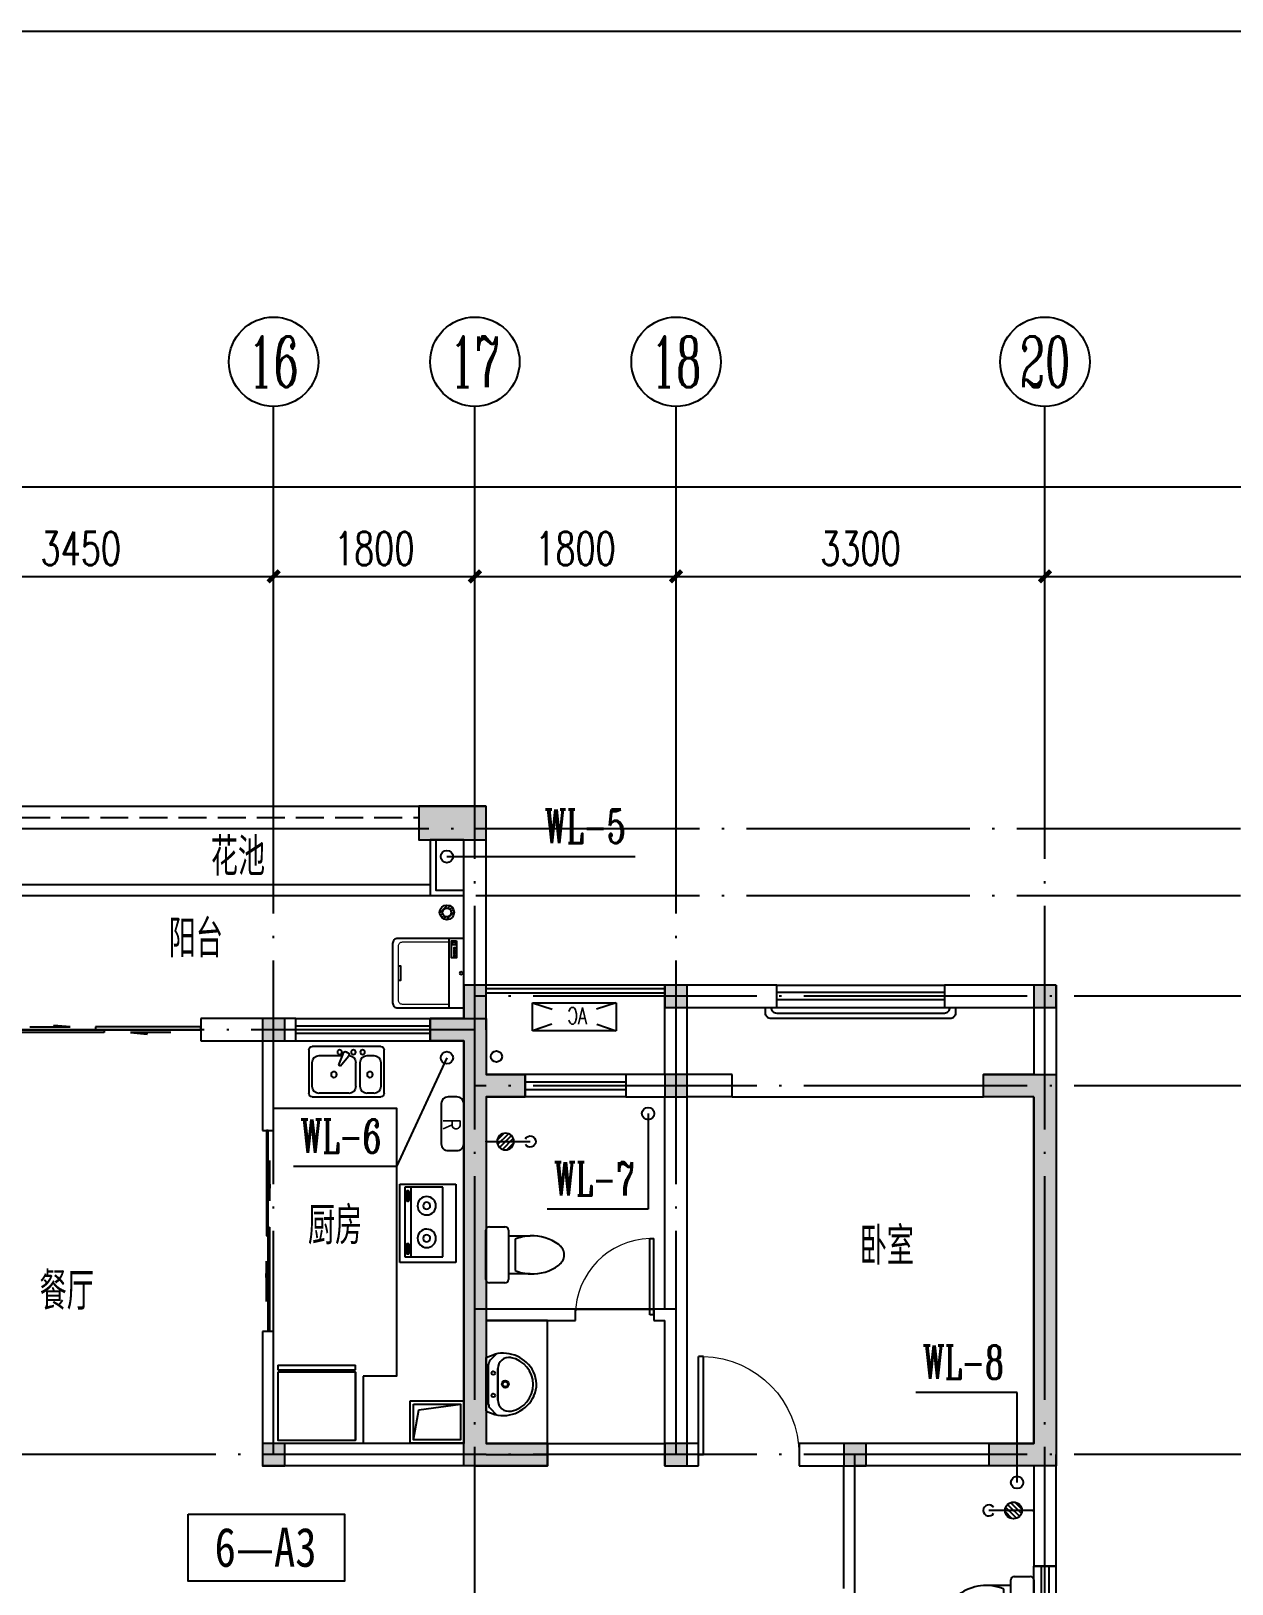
# Model space of a CAD drawing. Extents: x -287580 to -53108, y -522338 to -82629.
# Drawn here: x -237779 to -227036, y -430409 to -416516 of the extents above; entities that cross this region are included whole.
import ezdxf
from ezdxf.enums import TextEntityAlignment as Align

# ---------------------------------------------------------------- set-up
doc = ezdxf.new("R2010")
doc.units = 0
doc.header["$LTSCALE"] = 1000
doc.header["$MEASUREMENT"] = 0
doc.linetypes.add('DASH', pattern=[0.35, 0.25, -0.1])
doc.linetypes.add('DOTE', pattern=[2.42, 2, -0.2, 0.02, -0.2])
for name, color, linetype in [('AXIS', 3, 'Continuous'), ('AXIS_TEXT', 7, 'Continuous'), ('DIM_污水', 3, 'Continuous'), ('DOTE', 99, 'Continuous'), ('EQUIP_地漏', 7, 'Continuous'), ('kan', 146, 'Continuous'), ('KTIAO', 124, 'Continuous'), ('PUB_TEXT', 7, 'Continuous'), ('VPIPE-污水', 2, 'Continuous'), ('WALL', 9, 'Continuous'), ('WINDOW', 99, 'Continuous'), ('填充', 8, 'Continuous'), ('家具', 187, 'Continuous'), ('文字2', 7, 'Continuous'), ('栏杆', 169, 'Continuous'), ('给排水标注', 4, 'Continuous'), ('表格', 157, 'Continuous'), ('面层', 215, 'Continuous')]:
    doc.layers.add(name, color=color, linetype=linetype)
doc.layers.add('RENDERING', color=125, linetype='Continuous', lineweight=13)
doc.layers.add('洁、厨具', color=8, linetype='Continuous', lineweight=9)
doc.styles.add('-宋体', font='', dxfattribs={"width": 0.8})
doc.styles.add('_ROMANC', font='romanc__.ttf', dxfattribs={"width": 0.700005})
doc.styles.add('_SIMPLEX', font='SIMPLEX.shx', dxfattribs={"width": 0.75})
doc.styles.add('_TCH_AXIS', font='COMPLEX', dxfattribs={"bigfont": 'GBCBIG'})
doc.styles.add('_TCH_DIM_T3', font='SIMPLEX', dxfattribs={"width": 0.705882, "bigfont": 'GBCBIG'})
doc.styles.add('_TWT_SERIAL', font='COMPLEX', dxfattribs={"width": 0.8, "height": 3, "bigfont": 'HZTXT'})
doc.styles.add('COMPLEX', font='COMPLEX')
doc.styles.add('DIM_FONT', font='simplex_.ttf', dxfattribs={"width": 0.7, "bigfont": 'GBCBIG'})
doc.styles.get("Standard").update_dxf_attribs({"font": 'gbenor.shx', "bigfont": 'gbcbig.shx'})
doc.styles.get('-宋体').set_extended_font_data('SimSun')
doc.dimstyles.new('_TCH_ARCH&&100', dxfattribs={"dimtxt": 297.5, "dimasz": 100, "dimexe": 250, "dimexo": 300, "dimgap": 100, "dimtad": 1, "dimdec": 0, "dimzin": 0, "dimdsep": 46, "dimtxsty": '_TCH_DIM_T3', "dimblk": 'ARCHTICK', "dimcen": 0.09, "dimclrt": 7, "dimazin": 2, "dimtfac": 1, "dimtdec": 0, "dimtix": 1, "dimtmove": 2, "dimatfit": 3, "dimfxl": 0, "dimtolj": 1, "dimtzin": 0, "dimarcsym": 0})

# ---------------------------------------------------------------- blocks, each defined once
blk = doc.blocks.new('$TwtSys$00000327')
for p, q in [((-94, -9, 0), (9, 94, 0)), ((-9, -94, 0), (94, 9, 0)), ((12, 55, 0), (42, 84, 0)), ((40, 40, 0), (66, 66, 0)), ((55, 12, 0), (84, 42, 0)), ((-84, -42, 0), (-55, -12, 0)), ((-66, -66, 0), (-40, -40, 0)), ((-42, -84, 0), (-12, -55, 0))]:
    blk.add_line(p, q)
for radius in [94, 56.4]:
    blk.add_circle((0, 0, 0), radius)
blk = doc.blocks.new('aaaaaaffffffeeeee')
at = {"layer": 'DIM_污水'}
for p, q in [((-234059, -361662), (-233652, -361662)), ((-233652, -361662), (-232376, -361662)), ((-234059, -363462), (-234509, -364434, 0)), ((-232259, -363962), (-232259, -364816)), ((-234509, -364434, 0), (-235430, -364434, 0)), ((-232259, -364816), (-233163, -364816)), ((-228959, -366456), (-229863, -366456)), ((-228959, -367262), (-228959, -366456))]:
    blk.add_line(p, q, dxfattribs=at)
at = {"layer": 'VPIPE-污水'}
for centre in [(-234059, -361662), (-234059, -363462), (-232259, -363962), (-228959, -367262)]:
    blk.add_circle(centre, 55, dxfattribs=at)
at = {"layer": 'EQUIP_地漏', "xscale": 0.7, "yscale": 0.7, "zscale": 0.7}
blk.add_blockref('$TwtSys$00000327', (-234059, -362162), dxfattribs=at)
at = {"layer": 'DIM_污水', "color": 7, "style": '_TWT_SERIAL', "width": 0.64}
for s, p in [('WL-5', (-233186, -361542)), ('WL-6', (-235370, -364314, 0)), ('WL-7', (-233103, -364696)), ('WL-8', (-229803, -366336))]:
    blk.add_text(s, height=300, dxfattribs=at).set_placement(p)
blk = doc.blocks.new('ASDGFSDFGGDF')
at = {"layer": '家具'}
for p, q in [((695, -609), (695, 0)), ((695, -609), (695, 0)), ((0, -670), (0, -629)), ((0, -629), (28, -629)), ((0, -670), (695, -670)), ((28, -629), (28, -609)), ((695, -609), (666, -609)), ((666, -609), (666, -629)), ((666, -629), (695, -629)), ((695, -629), (695, -670))]:
    blk.add_line(p, q, dxfattribs=at)
for points in [[(0, -609), (0, 0), (695, 0), (695, -609)], [(666, -609), (28, -609), (28, -629), (666, -629)]]:
    blk.add_lwpolyline(points, close=True, dxfattribs=at)
blk = doc.blocks.new('sdfdsfgf')
at = {"layer": '家具'}
for points in [[(1414289, 21341), (1413809, 21341), (1413809, 20961), (1414289, 20961), (1414289, 21341)], [(1414259, 20991), (1414211, 21259), (1413839, 21311)]]:
    blk.add_lwpolyline(points, dxfattribs=at)
blk.add_lwpolyline([(1414259, 21311), (1413839, 21311), (1413839, 20991), (1414259, 20991)], close=True, dxfattribs=at)
blk = doc.blocks.new('A$C685A49D5')
at = {"layer": '家具'}
for p, q in [((0, 31), (0, 419)), ((31, 450), (644, 450)), ((675, 419), (675, 31)), ((31, 307), (31, 92)), ((153, 368), (92, 368)), ((215, 92), (215, 307)), ((256, 307), (256, 92)), ((390, 277), (320, 363)), ((340, 402), (325, 393)), ((369, 391), (408, 287)), ((583, 368), (377, 368)), ((408, 287), (390, 277)), ((644, 92), (644, 307)), ((644, 0), (31, 0)), ((92, 31), (153, 31)), ((317, 31), (583, 31))]:
    blk.add_line(p, q, dxfattribs=at)
for centre, radius in [((194, 399), 20.5), ((276, 399), 20.5), ((399, 399), 20.5), ((128, 199), 25.6), ((450, 199), 25.6)]:
    blk.add_circle(centre, radius, dxfattribs=at)
for centre, radius, start, end in [((31, 419), 30.7, 90, 180), ((644, 419), 30.7, 0, 90), ((92, 307), 61.4, 90, 180), ((153, 307), 61.4, 0, 90), ((317, 307), 61.4, 90, 180), ((335, 376), 20.5, 120, 219.4623), ((350, 384), 20.5, 20.5377, 120), ((583, 307), 61.4, 0, 90), ((31, 31), 30.7, 180, 270), ((92, 92), 61.4, 180, 270), ((153, 92), 61.4, 270, 0), ((317, 92), 61.4, 180, 270), ((583, 92), 61.4, 270, 0), ((644, 31), 30.7, 270, 0)]:
    blk.add_arc(centre, radius, start, end, dxfattribs=at)
at = {"layer": '家具', "style": 'DIM_FONT', "width": 0.8, "flags": 9}
for tag in ['YSIZE', 'XSIZE']:
    blk.add_attdef(tag, (338, 450), '', height=0.5, rotation=270, dxfattribs=at)
blk = doc.blocks.new('$plan$00001601')
at = {"layer": '家具'}
for p, q in [((-350, 16), (350, 16)), ((-350, -484), (-350, 16)), ((350, 16), (350, -484)), ((-323, -98), (-323, -440)), ((299, -98), (-323, -98)), ((299, -440), (299, -98)), ((-323, -384), (299, -384)), ((-291, -407), (-291, -418)), ((-216, -416), (-280, -416)), ((-280, -416), (-280, -433)), ((-216, -433), (-216, -416)), ((-199, -408), (-199, -418)), ((182, -407), (182, -418)), ((193, -416), (193, -433)), ((257, -416), (193, -416)), ((257, -433), (257, -416)), ((274, -408), (274, -418)), ((350, -484), (-350, -484)), ((-323, -440), (299, -440)), ((-280, -433), (-216, -433)), ((193, -433), (257, -433))]:
    blk.add_line(p, q, dxfattribs=at)
for points in [[(-199, -408, 0.259034), (-201, -404, 0.076276), (-213, -399, 0.036515), (-226, -397, 0.026615), (-245, -396, 0.026615), (-264, -397, 0.036515), (-277, -399, 0.076276), (-289, -404, 0.259034), (-291, -408, 0.078462), (-291, -409, 0.056762)], [(-199, -418, 0.259034), (-201, -415, 0.076276), (-213, -410, 0.036515), (-226, -407, 0.026615), (-245, -406, 0.026615), (-264, -407, 0.036515), (-277, -410, 0.076276), (-289, -415, 0.259034), (-291, -418, 0.259034), (-289, -422, 0.056762), (-280, -426, 0.036515)], [(274, -408, 0.259034), (272, -404, 0.076276), (260, -399, 0.036515), (247, -397, 0.026615), (228, -396, 0.026615), (209, -397, 0.036515), (196, -399, 0.076276), (184, -404, 0.259034), (182, -408, 0.078462), (182, -409, 0.056762)], [(274, -418, 0.259034), (272, -415, 0.076276), (260, -410, 0.036515), (247, -407, 0.026615), (228, -406, 0.026615), (209, -407, 0.036515), (196, -410, 0.076276), (184, -415, 0.259034), (182, -418, 0.259034), (184, -422, 0.056762), (193, -426, 0.036515)], [(-216, -427, 0.008736), (-213, -427, 0.076276), (-201, -422, 0.259034), (-199, -418, 0.259034)], [(257, -427, 0.008736), (260, -427, 0.076276), (272, -422, 0.259034), (274, -418, 0.259034)]]:
    blk.add_lwpolyline(points, format="xyb", dxfattribs=at)
for centre, radius, start, end in [((-158, -243), 82.5, 0.964, 0), ((-158, -243), 31.6, 0.6532, 0), ((134, -243), 82.5, 180, 179.036), ((134, -243), 31.6, 180, 179.3468)]:
    blk.add_arc(centre, radius, start, end, dxfattribs=at)
blk = doc.blocks.new('A$C3451006C')
blk.add_lwpolyline([(-50, 330), (-50, -30, 0.414214), (10, -90), (90, -90, 0.414214), (150, -30), (150, 330, 0.414214), (90, 390), (10, 390, 0.414214)], format="xyb", close=True)
at = {"style": '_SIMPLEX', "width": 0.8}
blk.add_text('R', height=150, rotation=270, dxfattribs=at).set_placement((-32, 144), align=Align.CENTER)
blk = doc.blocks.new('$plan$00001623')
at = {"layer": '家具', "linetype": 'Continuous'}
blk.add_line((-341, -145), (342, -145), dxfattribs=at)
at = {"layer": '家具'}
blk.add_lwpolyline([(295, -706), (-295, -706, -0.414214), (-345, -656), (-345, 0), (345, 0), (345, -656, -0.414214)], format="xyb", close=True, dxfattribs=at)
at = {"layer": '家具', "lineweight": 13}
blk.add_lwpolyline([(307, -145), (307, -611, -0.414214), (267, -651), (-267, -651, -0.414214), (-307, -611), (-307, -145)], format="xyb", dxfattribs=at)
at = {"layer": '家具'}
for points in [[(323, -72), (152, -72), (152, -120), (323, -120)], [(163, -86), (177, -86), (177, -99), (163, -99)], [(189, -86), (202, -86), (202, -99), (189, -99)], [(213, -86), (227, -86), (227, -99), (213, -99)], [(239, -86), (253, -86), (253, -99), (239, -99)], [(281, -110), (309, -110), (309, -80), (281, -80)]]:
    blk.add_lwpolyline(points, close=True, dxfattribs=at)
blk.add_lwpolyline([(-71, -651), (-71, -623), (0, -623), (71, -623), (71, -651)], dxfattribs=at)
blk.add_circle((0, -25), 16, dxfattribs=at)
blk = doc.blocks.new('90304092557924')
at = {"layer": 'KTIAO', "color": 99}
for p, q in [((-375, 125), (-198, 66)), ((-375, 125), (-375, -125)), ((375, 125), (-375, 125)), ((375, 125), (198, 66)), ((375, -125), (375, 125)), ((-203, -68), (-375, -125)), ((-375, -125), (375, -125)), ((200, -67), (375, -125))]:
    blk.add_line(p, q, dxfattribs=at)
at = {"layer": 'KTIAO', "color": 99, "style": '_ROMANC', "width": 0.7}
blk.add_text('AC', height=148.6, dxfattribs=at).set_placement((-113, -66))
at = {"layer": 'KTIAO', "color": 99, "style": 'DIM_FONT', "oblique": 0, "width": 0.6, "flags": 9}
for tag in ['XSIZE', 'YSIZE']:
    blk.add_attdef(tag, (-375, -125), '', height=0.5, dxfattribs=at)
blk = doc.blocks.new('M_E6')
for p, q in [((-240, 0), (-270, -79)), ((240, 0), (-240, 0)), ((-237, 0), (239, 0)), ((240, 0), (270, -79)), ((-213, -36), (-271, -91)), ((-179, -23), (181, -23)), ((141, -105), (-141, -105)), ((-141, -105), (141, -105)), ((217, -37), (274, -95))]:
    blk.add_line(p, q)
for centre, radius in [((-99, -65), 16.3), ((101, -65), 16.3), ((2, -172), 31.6), ((2, -172), 23)]:
    blk.add_circle(centre, radius)
for centre, radius, start, end in [((28, -152), 307, 166.1751, 244.7296), ((-141, -205), 100, 90, 190.5602), ((-179, -73), 50, 90, 133.181), ((-28, -152), 307, 297.0639, 13.8249), ((141, -205), 100, 349.4398, 90), ((181, -73), 50, 44.5607, 90), ((0, -179), 243, 190.5602, 349.4398), ((0, -201), 250, 245.8071, 296.4628), ((28, -152), 307, 266.589, 266.5936)]:
    blk.add_arc(centre, radius, start, end)
at = {"width": 0.8, "flags": 9}
for tag in ['XSIZE', 'YSIZE']:
    blk.add_attdef(tag, (0, 0), '', height=0.5, dxfattribs=at)
blk = doc.blocks.new('1')
for p, q in [((-550, -239), (-550, 201)), ((-520, 231), (-380, 231)), ((-350, 201), (-350, 151)), ((-350, 151), (-350, -189)), ((-350, 151), (-154, 151)), ((-289, 121), (-289, -159)), ((-380, -269), (-520, -269)), ((-154, -189), (-350, -189)), ((-350, -189), (-350, -239))]:
    blk.add_line(p, q)
for centre, radius, start, end in [((-520, 201), 30, 90, 180), ((-380, 201), 30, 360, 90), ((-137, -247), 398, 92.544, 112.5495), ((-137, -247), 398, 53.3619, 92.544), ((40, -19), 110, 303.4509, 56.5491), ((-137, 208), 398, 267.456, 306.6381), ((-520, -239), 30, 180, 270), ((-380, -239), 30, 270, 360), ((-137, 208), 398, 247.4505, 267.456)]:
    blk.add_arc(centre, radius, start, end)
blk = doc.blocks.new('A$C6A1B0631')
at = {"layer": '家具'}
for p, q in [((30, 697), (470, 697)), ((0, 527), (0, 667)), ((500, 667), (500, 527)), ((470, 497), (30, 497)), ((80, 497), (80, 267)), ((390, 437), (110, 437)), ((420, 497), (420, 267))]:
    blk.add_line(p, q, dxfattribs=at)
for centre, radius, start, end in [((30, 667), 30, 90, 180), ((470, 667), 30, 0, 90), ((30, 527), 30, 180, 270), ((477, 284), 398, 157.4505, 216.6381), ((23, 284), 398, 323.3619, 22.5495), ((470, 527), 30, 270, 0), ((250, 108), 110, 213.4509, 326.5491)]:
    blk.add_arc(centre, radius, start, end, dxfattribs=at)
blk = doc.blocks.new('$lvtry$00000168')
at = {"color": 0}
blk.add_line((0, 0), (0, -395), dxfattribs=at)
blk.add_arc((0, -395), 50, 121.0332, 58.9668, dxfattribs=at)
for p in [(0, 0), (0, -223)]:
    blk.add_point(p, dxfattribs=at)
blk = doc.blocks.new('$lvtry$00000171')
for p, q in [((-74, 11), (-11, 74)), ((-70, -27), (27, 70)), ((-53, -53), (53, 53)), ((-27, -70), (70, 27)), ((11, -74), (74, -11))]:
    blk.add_line(p, q)
blk.add_circle((0, 0), 75)
blk.add_point((0, 0))
blk = doc.blocks.new('A$C6BE329BC')
at = {"layer": '家具'}
blk.add_blockref('$lvtry$00000168', (75, 445), dxfattribs=at)
at = {"layer": '家具', "rotation": 180}
blk.add_blockref('$lvtry$00000171', (75, 271), dxfattribs=at)
blk = doc.blocks.new('TRHH')
at = {"color": 6}
blk.add_circle((-233616, -461390), 50, dxfattribs=at)
blk = doc.blocks.new('A$C72E5532A')
at = {"layer": '填充'}
for points in [[(5100, 14500), (5700, 14500), (5700, 14200), (5100, 14200)], [(0, 12900), (200, 12900), (200, 12700), (0, 12700)], [(3300, 12900), (3500, 12900), (3500, 12700), (3300, 12700)], [(5100, 12900), (5300, 12900), (5300, 12600), (5100, 12600)], [(6900, 12600), (7100, 12600), (7100, 12400), (6900, 12400)], [(3300, 12100), (3500, 12100), (3500, 11900), (3300, 11900)], [(1700, 8800), (1900, 8800), (1900, 8600), (1700, 8600)], [(3300, 8800), (3500, 8800), (3500, 8600), (3300, 8600)], [(6900, 8800), (7100, 8800), (7100, 8600), (6900, 8600)]]:
    blk.add_hatch(color=256, dxfattribs=at).paths.add_polyline_path(points)
at = {"color": 6}
for points in [[(5100, 14500), (5700, 14500), (5700, 14200), (5100, 14200)], [(0, 12900), (200, 12900), (200, 12700), (0, 12700)], [(3300, 12900), (3500, 12900), (3500, 12700), (3300, 12700)], [(5100, 12900), (5300, 12900), (5300, 12600), (5100, 12600)], [(6900, 12600), (7100, 12600), (7100, 12400), (6900, 12400)], [(3300, 12100), (3500, 12100), (3500, 11900), (3300, 11900)], [(1700, 8800), (1900, 8800), (1900, 8600), (1700, 8600)], [(3300, 8800), (3500, 8800), (3500, 8600), (3300, 8600)], [(6900, 8800), (7100, 8800), (7100, 8600), (6900, 8600)]]:
    blk.add_lwpolyline(points, close=True, dxfattribs=at)
blk = doc.blocks.new('A$C17F555B1')
at = {"layer": '填充'}
h = blk.add_hatch(color=256, dxfattribs=at)
h.dxf.hatch_style = 1
h.paths.add_polyline_path([(55300, 3700), (55300, 3300), (55700, 3300), (55700, 3700)])
h.paths.add_polyline_path([(30100, 3700), (30100, 3300), (30500, 3300), (30500, 3700)])
h.paths.add_polyline_path([(25600, 3300), (25600, 3700), (25200, 3700), (25200, 3300)])
h.paths.add_polyline_path([(400, 3300), (400, 3700), (0, 3700), (0, 3300)])
h.paths.add_polyline_path([(45350, 10300), (45350, 8200), (45150, 8200), (45150, 10500), (45700, 10500), (45700, 10300)])
h.paths.add_polyline_path([(10550, 10500), (10550, 8200), (10350, 8200), (10350, 10300), (10000, 10300), (10000, 10500)])
h.paths.add_polyline_path([(5600, 0), (5100, 0), (5100, 2500), (5300, 2500), (5300, 200), (5600, 200)])
h.paths.add_polyline_path([(20500, 0), (20000, 0), (20000, 200), (20300, 200), (20300, 2500), (20500, 2500)])
h.paths.add_polyline_path([(35700, 0), (35200, 0), (35200, 2500), (35400, 2500), (35400, 200), (35700, 200)])
h.paths.add_polyline_path([(50600, 0), (50100, 0), (50100, 200), (50400, 200), (50400, 2500), (50600, 2500)])
h.paths.add_polyline_path([(54000, 0), (53350, 0), (53350, 200), (53800, 200), (53800, 2100), (54000, 2100)])
h.paths.add_polyline_path([(32450, 0), (31800, 0), (31800, 2100), (32000, 2100), (32000, 200), (32450, 200)])
h.paths.add_polyline_path([(23900, 0), (23250, 0), (23250, 200), (23700, 200), (23700, 2100), (23900, 2100)])
h.paths.add_polyline_path([(2350, 0), (1700, 0), (1700, 2100), (1900, 2100), (1900, 200), (2350, 200)])
h.paths.add_polyline_path([(50600, 9800), (50600, 6700), (51150, 6700), (51150, 6500), (50400, 6500), (50400, 9800), (50400, 10300), (50100, 10300), (50100, 10500), (50600, 10500), (50600, 10000), (50950, 10000), (50950, 9800)])
h.paths.add_polyline_path([(35400, 10300), (35400, 9800), (35400, 6500), (34650, 6500), (34650, 6700), (35200, 6700), (35200, 9800), (34850, 9800), (34850, 10000), (35200, 10000), (35200, 10500), (35700, 10500), (35700, 10300)])
h.paths.add_polyline_path([(20500, 10500), (20500, 10000), (20850, 10000), (20850, 9800), (20500, 9800), (20500, 6700), (21050, 6700), (21050, 6500), (20300, 6500), (20300, 9800), (20300, 10300), (20000, 10300), (20000, 10500)])
h.paths.add_polyline_path([(5300, 9800), (5300, 6500), (4550, 6500), (4550, 6700), (5100, 6700), (5100, 9800), (4750, 9800), (4750, 10000), (5100, 10000), (5100, 10500), (5600, 10500), (5600, 10300), (5300, 10300)])
h.paths.add_polyline_path([(15050, 10300), (13250, 10300), (13250, 8900), (13050, 8900), (13050, 10500), (15250, 10500), (15250, 9900), (15050, 9900)])
h.paths.add_polyline_path([(40650, 10300), (40650, 9900), (40450, 9900), (40450, 10500), (42650, 10500), (42650, 8900), (42450, 8900), (42450, 10300)])
h.paths.add_polyline_path([(39900, 1900), (39900, 1000), (40400, 1000), (40400, 800), (39900, 800), (39900, 0), (39300, 0), (39300, 200), (39700, 200), (39700, 1000), (39700, 1900)])
h.paths.add_polyline_path([(46100, 1900), (46100, 1000), (46100, 200), (46500, 200), (46500, 0), (45900, 0), (45900, 800), (45400, 800), (45400, 1000), (45900, 1000), (45900, 1900)])
h.paths.add_polyline_path([(40650, 5400), (40650, 5100), (41300, 5100), (41300, 4100), (41100, 4100), (41100, 4900), (40450, 4900), (39900, 4900), (39900, 4800), (39700, 4800), (39700, 5100), (40450, 5100), (40450, 5400)])
h.paths.add_polyline_path([(45350, 5400), (45350, 5100), (46100, 5100), (46100, 4800), (45900, 4800), (45900, 4900), (45350, 4900), (44700, 4900), (44700, 4100), (44500, 4100), (44500, 5100), (45150, 5100), (45150, 5400)])
h.paths.add_polyline_path([(30750, 9800), (30300, 9800), (30300, 6700), (30700, 6700), (30700, 6500), (30100, 6500), (30100, 10000), (30750, 10000)])
h.paths.add_polyline_path([(55700, 10000), (55700, 6500), (55100, 6500), (55100, 6700), (55500, 6700), (55500, 9800), (55050, 9800), (55050, 10000)])
h.paths.add_polyline_path([(16000, 1900), (16000, 1000), (16000, 200), (16400, 200), (16400, 0), (15800, 0), (15800, 800), (15300, 800), (15300, 1000), (15800, 1000), (15800, 1900)])
h.paths.add_polyline_path([(9800, 1900), (9800, 1000), (10300, 1000), (10300, 800), (9800, 800), (9800, 0), (9200, 0), (9200, 200), (9600, 200), (9600, 1000), (9600, 1900)])
h.paths.add_polyline_path([(15250, 5400), (15250, 5100), (16000, 5100), (16000, 4800), (15800, 4800), (15800, 4900), (15250, 4900), (14600, 4900), (14600, 4100), (14400, 4100), (14400, 5100), (15050, 5100), (15050, 5400)])
h.paths.add_polyline_path([(10550, 5400), (10550, 5100), (11200, 5100), (11200, 4100), (11000, 4100), (11000, 4900), (10350, 4900), (9800, 4900), (9800, 4800), (9600, 4800), (9600, 5100), (10350, 5100), (10350, 5400)])
h.paths.add_polyline_path([(25400, 9800), (24950, 9800), (24950, 10000), (25600, 10000), (25600, 6500), (25000, 6500), (25000, 6700), (25400, 6700)])
h.paths.add_polyline_path([(200, 9800), (200, 6700), (600, 6700), (600, 6500), (0, 6500), (0, 10000), (650, 10000), (650, 9800)])
at = {"color": 3}
for points in [[(20500, 10500), (20500, 10000), (20850, 10000), (20850, 9800), (20500, 9800), (20500, 6700), (21050, 6700), (21050, 6500), (20300, 6500), (20300, 9800), (20300, 10300), (20000, 10300), (20000, 10500)], [(25400, 9800), (24950, 9800), (24950, 10000), (25600, 10000), (25600, 6500), (25000, 6500), (25000, 6700), (25400, 6700)]]:
    blk.add_lwpolyline(points, close=True, dxfattribs=at)
blk = doc.blocks.new('_ArchTick')
at = {"color": 0, "linetype": 'ByBlock', "const_width": 0.4}
blk.add_lwpolyline([(-0.5, -0.5), (0.5, 0.5)], dxfattribs=at)
blk = doc.blocks.new('*D354')
at = {"layer": 'AXIS', "color": 0, "lineweight": -2}
for p, q in [((-239059, -422720), (-239059, -421144)), ((-235609, -422720), (-235609, -421144)), ((-239059, -421394), (-235609, -421394))]:
    blk.add_line(p, q, dxfattribs=at)
at = {"layer": 'Defpoints', "color": 0}
for p in [(-235609, -421394), (-239059, -423020), (-235609, -423020)]:
    blk.add_point(p, dxfattribs=at)
at = {"layer": 'AXIS', "color": 0, "lineweight": -2, "xscale": 100, "yscale": 100, "zscale": 100, "rotation": 180}
blk.add_blockref('_ArchTick', (-239059, -421394), dxfattribs=at)
at = {"layer": 'AXIS', "color": 0, "lineweight": -2, "xscale": 100, "yscale": 100, "zscale": 100}
blk.add_blockref('_ArchTick', (-235609, -421394), dxfattribs=at)
at = {"layer": 'AXIS', "color": 7, "insert": (-237334, -421146), "char_height": 297.5, "attachment_point": 5, "style": '_TCH_DIM_T3'}
blk.add_mtext('\\A1;3450', dxfattribs=at)
blk = doc.blocks.new('*D355')
at = {"layer": 'AXIS', "color": 0, "lineweight": -2}
for p, q in [((-235609, -422720), (-235609, -421144)), ((-233809, -422720), (-233809, -421144)), ((-235609, -421394), (-233809, -421394))]:
    blk.add_line(p, q, dxfattribs=at)
at = {"layer": 'Defpoints', "color": 0}
for p in [(-233809, -421394), (-235609, -423020), (-233809, -423020)]:
    blk.add_point(p, dxfattribs=at)
at = {"layer": 'AXIS', "color": 0, "lineweight": -2, "xscale": 100, "yscale": 100, "zscale": 100, "rotation": 180}
blk.add_blockref('_ArchTick', (-235609, -421394), dxfattribs=at)
at = {"layer": 'AXIS', "color": 0, "lineweight": -2, "xscale": 100, "yscale": 100, "zscale": 100}
blk.add_blockref('_ArchTick', (-233809, -421394), dxfattribs=at)
at = {"layer": 'AXIS', "color": 7, "insert": (-234709, -421146), "char_height": 297.5, "attachment_point": 5, "style": '_TCH_DIM_T3'}
blk.add_mtext('\\A1;1800', dxfattribs=at)
blk = doc.blocks.new('*D356')
at = {"layer": 'AXIS', "color": 0, "lineweight": -2}
for p, q in [((-233809, -422720), (-233809, -421144)), ((-232009, -422720), (-232009, -421144)), ((-233809, -421394), (-232009, -421394))]:
    blk.add_line(p, q, dxfattribs=at)
at = {"layer": 'Defpoints', "color": 0}
for p in [(-232009, -421394), (-233809, -423020), (-232009, -423020)]:
    blk.add_point(p, dxfattribs=at)
at = {"layer": 'AXIS', "color": 0, "lineweight": -2, "xscale": 100, "yscale": 100, "zscale": 100, "rotation": 180}
blk.add_blockref('_ArchTick', (-233809, -421394), dxfattribs=at)
at = {"layer": 'AXIS', "color": 0, "lineweight": -2, "xscale": 100, "yscale": 100, "zscale": 100}
blk.add_blockref('_ArchTick', (-232009, -421394), dxfattribs=at)
at = {"layer": 'AXIS', "color": 7, "insert": (-232909, -421146), "char_height": 297.5, "attachment_point": 5, "style": '_TCH_DIM_T3'}
blk.add_mtext('\\A1;1800', dxfattribs=at)
blk = doc.blocks.new('*D357')
at = {"layer": 'AXIS', "color": 0, "lineweight": -2}
for p, q in [((-232009, -422720), (-232009, -421144)), ((-228709, -422720), (-228709, -421144)), ((-232009, -421394), (-228709, -421394))]:
    blk.add_line(p, q, dxfattribs=at)
at = {"layer": 'Defpoints', "color": 0}
for p in [(-228709, -421394), (-232009, -423020), (-228709, -423020)]:
    blk.add_point(p, dxfattribs=at)
at = {"layer": 'AXIS', "color": 0, "lineweight": -2, "xscale": 100, "yscale": 100, "zscale": 100, "rotation": 180}
blk.add_blockref('_ArchTick', (-232009, -421394), dxfattribs=at)
at = {"layer": 'AXIS', "color": 0, "lineweight": -2, "xscale": 100, "yscale": 100, "zscale": 100}
blk.add_blockref('_ArchTick', (-228709, -421394), dxfattribs=at)
at = {"layer": 'AXIS', "color": 7, "insert": (-230359, -421146), "char_height": 297.5, "attachment_point": 5, "style": '_TCH_DIM_T3'}
blk.add_mtext('\\A1;3300', dxfattribs=at)
blk = doc.blocks.new('*D358')
at = {"layer": 'AXIS', "color": 0, "lineweight": -2}
for p, q in [((-228709, -422720), (-228709, -421144)), ((-224009, -422720), (-224009, -421144)), ((-228709, -421394), (-224009, -421394))]:
    blk.add_line(p, q, dxfattribs=at)
at = {"layer": 'Defpoints', "color": 0}
for p in [(-224009, -421394), (-228709, -423020), (-224009, -423020)]:
    blk.add_point(p, dxfattribs=at)
at = {"layer": 'AXIS', "color": 0, "lineweight": -2, "xscale": 100, "yscale": 100, "zscale": 100, "rotation": 180}
blk.add_blockref('_ArchTick', (-228709, -421394), dxfattribs=at)
at = {"layer": 'AXIS', "color": 0, "lineweight": -2, "xscale": 100, "yscale": 100, "zscale": 100}
blk.add_blockref('_ArchTick', (-224009, -421394), dxfattribs=at)
at = {"layer": 'AXIS', "color": 7, "insert": (-226359, -421146), "char_height": 297.5, "attachment_point": 5, "style": '_TCH_DIM_T3'}
blk.add_mtext('\\A1;4700', dxfattribs=at)
blk = doc.blocks.new('*D370')
at = {"layer": 'AXIS', "color": 0, "lineweight": -2}
for p, q in [((-254209, -422720), (-254209, -420344)), ((-198509, -422720), (-198509, -420344)), ((-254209, -420594), (-198509, -420594))]:
    blk.add_line(p, q, dxfattribs=at)
at = {"layer": 'Defpoints', "color": 0}
for p in [(-198509, -420594), (-254209, -423020), (-198509, -423020)]:
    blk.add_point(p, dxfattribs=at)
at = {"layer": 'AXIS', "color": 0, "lineweight": -2, "xscale": 100, "yscale": 100, "zscale": 100, "rotation": 180}
blk.add_blockref('_ArchTick', (-254209, -420594), dxfattribs=at)
at = {"layer": 'AXIS', "color": 0, "lineweight": -2, "xscale": 100, "yscale": 100, "zscale": 100}
blk.add_blockref('_ArchTick', (-198509, -420594), dxfattribs=at)
at = {"layer": 'AXIS', "color": 7, "insert": (-226359, -420346), "char_height": 297.5, "attachment_point": 5, "style": '_TCH_DIM_T3'}
blk.add_mtext('\\A1;55700', dxfattribs=at)
blk = doc.blocks.new('$DorLib2D$00000131')
at = {"color": 0, "linetype": 'Continuous'}
for p, q in [((0.15, 0.125), (0.2319, 0.1973)), ((0.2319, 0.1973), (0.2319, 0.125)), ((-0.5, 0.125), (-0.5, 0)), ((0.0192, 0.125), (-0.5, 0.125)), ((0.0192, 0), (0.0192, 0.125)), ((0.35, 0.125), (0.15, 0.125)), ((-0.5, 0), (0.0192, 0)), ((-0.024, 0), (0.5, 0)), ((-0.024, -0.125), (-0.024, 0)), ((0.5, 0), (0.5, -0.125)), ((-0.35, -0.125), (-0.15, -0.125)), ((-0.2319, -0.1973), (-0.2319, -0.125)), ((-0.15, -0.125), (-0.2319, -0.1973)), ((0.5, -0.125), (-0.024, -0.125))]:
    blk.add_line(p, q, dxfattribs=at)
blk = doc.blocks.new('$WINLIB2D$00000001')
at = {"color": 0}
for points in [[(-0.5, 0.5), (-0.5, -0.5)], [(-0.5, 0.5), (0.5, 0.5)], [(0.5, -0.5), (0.5, 0.5)], [(0.5, 0.1667), (-0.5, 0.1667)], [(0.5, -0.1667), (-0.5, -0.1667)], [(-0.5, -0.5), (0.5, -0.5)]]:
    blk.add_lwpolyline(points, dxfattribs=at)
blk = doc.blocks.new('$DorLib2D$00000001')
for p, q in [((0.45, 0.975), (0.5, 0.975)), ((0.45, 0), (0.45, 0.975)), ((0.5, 0), (0.5, 0.975)), ((0.5, 0), (0.45, 0))]:
    blk.add_line(p, q)
at = {"lineweight": 13}
blk.add_arc((0.475, 0), 0.975, 91.4693, 180, dxfattribs=at)
blk = doc.blocks.new('_AXISO')
blk.add_circle((0, 0), 0.5)
at = {"layer": 'AXIS_TEXT', "style": 'COMPLEX', "width": 1.041667}
blk.add_attdef('A', text='', height=0.56, dxfattribs=at).set_placement((-0.25, -0.28), (0.25, -0.28), align=Align.FIT)

msp = doc.modelspace()

# ---------------------------------------------------------------- linework, layer by layer
at = {"layer": 'AXIS'}
for p, q in [((-235608.8, -422074.7), (-235608.8, -419874.4)), ((-233808.8, -422074.7), (-233808.8, -419874.4)), ((-232008.8, -422074.7), (-232008.8, -419874.4)), ((-228708.8, -422074.7), (-228708.8, -419874.4))]:
    msp.add_line(p, q, dxfattribs=at)
at = {"layer": 'DOTE', "linetype": 'DOTE'}
for p, q in [((-235608.8, -429250.9), (-235608.8, -422172.4)), ((-233808.8, -438442), (-233808.8, -422172.4)), ((-232008.8, -429250.9), (-232008.8, -422172.4)), ((-228708.8, -438442), (-228708.8, -422172.4)), ((-255580, -423650.9), (-197406.7, -423650.9)), ((-255580, -424250.9), (-197406.7, -424250.9)), ((-197406.7, -425150.9), (-233808.8, -425150.9)), ((-233808.8, -425450.9), (-249008.8, -425450.9)), ((-197406.7, -425950.9), (-233808.8, -425950.9)), ((-232008.8, -427950.9), (-233808.8, -427950.9)), ((-197406.7, -429250.9), (-255580, -429250.9)), ((-230408.8, -438442), (-230408.8, -429250.9))]:
    msp.add_line(p, q, dxfattribs=at)
at = {"layer": 'kan'}
for p, q in [((-238558.8, -423450.9), (-234308.8, -423450.9)), ((-238558.8, -423650.9), (-234308.8, -423650.9))]:
    msp.add_line(p, q, dxfattribs=at)
at = {"layer": 'kan', "linetype": 'DASH'}
msp.add_line((-238558.8, -423550.9), (-234308.8, -423550.9), dxfattribs=at)
at = {"layer": 'kan', "color": 124}
for p, q in [((-238958.8, -424150.9), (-234208.8, -424150.9)), ((-238958.8, -424250.9), (-233908.8, -424250.9))]:
    msp.add_line(p, q, dxfattribs=at)
at = {"layer": 'kan'}
msp.add_lwpolyline([(-232108.8, -425050.9), (-233708.8, -425050.9)], dxfattribs=at)
at = {"layer": 'WALL'}
for p, q in [((-234308.8, -423450.9), (-233708.8, -423450.9)), ((-234308.8, -423450.9), (-234308.8, -423750.9)), ((-233708.8, -425450.9), (-233708.8, -423450.9)), ((-234308.8, -423750.9), (-233908.8, -423750.9)), ((-233908.8, -425350.9), (-233908.8, -423750.9)), ((-231108.8, -425050.9), (-232108.8, -425050.9)), ((-232108.8, -425850.9), (-232108.8, -425050.9)), ((-231108.8, -425250.9), (-231108.8, -425050.9)), ((-228608.8, -425050.9), (-229608.8, -425050.9)), ((-229608.8, -425050.9), (-229608.8, -425250.9)), ((-228608.8, -425050.9), (-228608.8, -425950.9)), ((-231908.8, -425250.9), (-231108.8, -425250.9)), ((-231908.8, -425850.9), (-231908.8, -425250.9)), ((-229608.8, -425250.9), (-228808.8, -425250.9)), ((-228808.8, -425250.9), (-228808.8, -425850.9)), ((-235608.8, -425350.9), (-236258.8, -425350.9)), ((-236258.8, -425350.9), (-236258.8, -425550.9)), ((-235408.8, -425350.9), (-235608.8, -425350.9)), ((-235408.8, -425550.9), (-235408.8, -425350.9)), ((-233908.8, -425350.9), (-234208.8, -425350.9)), ((-234208.8, -425350.9), (-234208.8, -425550.9)), ((-236258.8, -425550.9), (-235708.8, -425550.9)), ((-235708.8, -425550.9), (-235708.8, -426350.9)), ((-235608.8, -426350.9), (-235608.8, -425550.9)), ((-235608.8, -425550.9), (-235408.8, -425550.9)), ((-234208.8, -425550.9), (-233908.8, -425550.9)), ((-233908.8, -425550.9), (-233908.8, -425950.9)), ((-233708.8, -425450.9), (-233708.8, -425850.9)), ((-233908.8, -425950.9), (-233908.8, -427950.9)), ((-233358.8, -425850.9), (-233708.8, -425850.9)), ((-233358.8, -426050.9), (-233358.8, -425850.9)), ((-232108.8, -425850.9), (-232458.8, -425850.9)), ((-232458.8, -425850.9), (-232458.8, -426050.9)), ((-231507.8, -425850.9), (-231908.8, -425850.9)), ((-231507.8, -426050.9), (-231507.8, -425850.9)), ((-228808.8, -425850.9), (-229258.9, -425850.9)), ((-229258.9, -426050.9), (-229258.9, -425850.9)), ((-228608.8, -425950.9), (-228608.8, -429250.9)), ((-233708.8, -426050.9), (-233358.8, -426050.9)), ((-233708.8, -426050.9), (-233708.8, -427950.9)), ((-232458.8, -426050.9), (-232108.8, -426050.9)), ((-232108.8, -427950.9), (-232108.8, -426050.9)), ((-231507.8, -426050.9), (-231908.8, -426050.9)), ((-231908.8, -427950.9), (-231908.8, -426050.9)), ((-228808.8, -426050.9), (-229258.9, -426050.9)), ((-228808.8, -426050.9), (-228808.8, -429150.9)), ((-235708.8, -426350.9), (-235608.8, -426350.9)), ((-233908.8, -427950.9), (-233908.8, -429150.9)), ((-232908.8, -427950.9), (-233708.8, -427950.9)), ((-233708.8, -428050.9), (-232908.8, -428050.9)), ((-233708.8, -428050.9), (-233708.8, -429150.9)), ((-232908.8, -428050.9), (-232908.8, -427950.9)), ((-232108.8, -427950.9), (-232208.8, -427950.9)), ((-232208.8, -427950.9), (-232208.8, -428050.9)), ((-232208.8, -428050.9), (-232108.8, -428050.9)), ((-232108.8, -429150.9), (-232108.8, -428050.9)), ((-231908.8, -429150.9), (-231908.8, -427950.9)), ((-235608.8, -428150.9), (-235708.8, -428150.9)), ((-235708.8, -428150.9), (-235708.8, -429350.9)), ((-235608.8, -429150.9), (-235608.8, -428150.9)), ((-233908.8, -429150.9), (-235608.8, -429150.9)), ((-233158.8, -429150.9), (-233708.8, -429150.9)), ((-233158.8, -429350.9), (-233158.8, -429150.9)), ((-232108.8, -429150.9), (-232108.8, -429350.9)), ((-231808.8, -429150.9), (-231908.8, -429150.9)), ((-231808.8, -429350.9), (-231808.8, -429150.9)), ((-230408.8, -429150.9), (-230908.8, -429150.9)), ((-230908.8, -429150.9), (-230908.8, -429350.9)), ((-228808.8, -429150.9), (-230408.8, -429150.9)), ((-228608.8, -430250.9), (-228608.8, -429250.9)), ((-233808.8, -429350.9), (-235708.8, -429350.9)), ((-233808.8, -429350.9), (-233158.8, -429350.9)), ((-232108.8, -429350.9), (-232008.8, -429350.9)), ((-232008.8, -429350.9), (-231808.8, -429350.9)), ((-230908.8, -429350.9), (-230508.8, -429350.9)), ((-230508.8, -430450.9), (-230508.8, -429350.9)), ((-230408.8, -430550.9), (-230408.8, -429350.9)), ((-228808.8, -429350.9), (-230408.8, -429350.9)), ((-228808.8, -429350.9), (-228808.8, -430250.9)), ((-228808.8, -430250.9), (-228608.8, -430250.9))]:
    msp.add_line(p, q, dxfattribs=at)
at = {"layer": 'WINDOW'}
for p, q in [((-231507.8, -426050.9), (-229258.9, -426050.9)), ((-232908.8, -427950.9), (-232208.8, -427950.9)), ((-233158.8, -429150.9), (-232108.8, -429150.9))]:
    msp.add_line(p, q, dxfattribs=at)
at = {"layer": 'WINDOW', "linetype": 'DASH'}
for p, q in [((-233158.8, -429150.9), (-233158.8, -429350.9)), ((-232108.8, -429350.9), (-232108.8, -429150.9))]:
    msp.add_line(p, q, dxfattribs=at)
at = {"layer": '家具'}
msp.add_line((-234808.8, -428550.9, 0), (-234808.8, -429150.9, 0), dxfattribs=at)
at = {"layer": '家具', "elevation": 0}
for points in [[(-235608.8, -426150.9), (-235608.8, -426150.9), (-234508.8, -426150.9), (-234508.8, -426150.9), (-234508.8, -428550.9), (-234508.8, -428550.9), (-234508.8, -428550.9), (-234808.8, -428550.9)], [(-233708.8, -429250.9), (-233158.8, -429250.9), (-233158.8, -428350.9), (-233158.8, -428050.9), (-233708.8, -428050.9)]]:
    msp.add_lwpolyline(points, dxfattribs=at)
at = {"layer": '文字2', "color": 5, "elevation": 0}
msp.add_lwpolyline([(-236374.3, -429785.3), (-234974.3, -429785.3), (-234974.3, -430385.3), (-236374.3, -430385.3)], close=True, dxfattribs=at)
at = {"layer": '栏杆'}
for points in [[(-233708.8, -425080.9), (-232108.8, -425080.9)], [(-233708.8, -425120.9), (-232108.8, -425120.9)]]:
    msp.add_lwpolyline(points, dxfattribs=at)
for points in [[(-229508.8, -425250.9), (-229508.8, -425300.9, -0.4142136), (-229558.8, -425350.9), (-231158.8, -425350.9, -0.4142136), (-231208.8, -425300.9), (-231208.8, -425250.9)], [(-231158.8, -425250.9), (-231158.8, -425250.9, 0.4142136), (-231108.8, -425300.9), (-229608.8, -425300.9, 0.4142136), (-229558.8, -425250.9), (-229558.8, -425250.9)]]:
    msp.add_lwpolyline(points, format="xyb", dxfattribs=at)
at = {"layer": '给排水标注'}
for points in [[(-233908.8, -424250.9), (-233908.8, -423750.9), (-234208.8, -423750.9), (-234208.8, -424250.9)], [(-233908.8, -423750.9), (-234158.8, -423750.9), (-234158.8, -424200.9), (-233908.8, -424200.9)]]:
    msp.add_lwpolyline(points, close=True, dxfattribs=at)
at = {"layer": '表格'}
msp.add_lwpolyline([(-262742.7, -416515.5), (-189142.7, -416515.5)], dxfattribs=at)

# ---------------------------------------------------------------- block references
at = {"color": 99}
msp.add_blockref('TRHH', (0, 35700), dxfattribs=at)
at = {"xscale": -1, "rotation": 90.00000000002176}
msp.add_blockref('A$C6BE329BC', (-233263.8, -426375.9), dxfattribs=at)
at = {"rotation": 270.0000000000217}
msp.add_blockref('A$C6BE329BC', (-229261.1, -429675.9), dxfattribs=at)
at = {"layer": 'AXIS'}
ref = msp.add_blockref('_AXISO', (-235608.8, -419474.4), dxfattribs=dict(at, xscale=800, yscale=800, zscale=800))
ref.add_attrib('A', '16', dxfattribs={"layer": 'AXIS_TEXT', "height": 452.55, "style": '_TCH_AXIS', "width": 0.724138}).set_placement((-235835.1, -419700.7), (-235382.5, -419700.7), align=Align.FIT)
ref = msp.add_blockref('_AXISO', (-233808.8, -419474.4), dxfattribs=dict(at, xscale=800, yscale=800, zscale=800))
ref.add_attrib('A', '17', dxfattribs={"layer": 'AXIS_TEXT', "height": 452.55, "style": '_TCH_AXIS', "width": 0.724138}).set_placement((-234035.1, -419700.7), (-233582.5, -419700.7), align=Align.FIT)
ref = msp.add_blockref('_AXISO', (-232008.8, -419474.4), dxfattribs=dict(at, xscale=800, yscale=800, zscale=800))
ref.add_attrib('A', '18', dxfattribs={"layer": 'AXIS_TEXT', "height": 452.55, "style": '_TCH_AXIS', "width": 0.724138}).set_placement((-232235.1, -419700.7), (-231782.5, -419700.7), align=Align.FIT)
ref = msp.add_blockref('_AXISO', (-228708.8, -419474.4), dxfattribs=dict(at, xscale=800, yscale=800, zscale=800))
ref.add_attrib('A', '20', dxfattribs={"layer": 'AXIS_TEXT', "height": 452.55, "style": '_TCH_AXIS', "width": 0.617647}).set_placement((-228935.1, -419700.7), (-228482.5, -419700.7), align=Align.FIT)
at = {"layer": 'RENDERING', "xscale": -1}
msp.add_blockref('90304092557924', (-232919.3, -425333.8), dxfattribs=at)
at = {"layer": 'WINDOW'}
for name, p, xscale, yscale, zscale in [('$WINLIB2D$00000001', (-230358.8, -425150.9), 1500, -200, 1500), ('$WINLIB2D$00000001', (-234808.8, -425450.9), 1200, -200, 1200), ('$DorLib2D$00000001', (-232558.8, -428000.9), 700, 700, 700)]:
    msp.add_blockref(name, p, dxfattribs=dict(at, xscale=xscale, yscale=yscale, zscale=zscale))
for name, p, xscale, yscale, zscale, rotation in [('$DorLib2D$00000131', (-237158.8, -425450.9), 1800, -200, 1800, 9.792489851154263e-09), ('$WINLIB2D$00000001', (-232908.8, -425950.9), 900, -200, 900, 180), ('$DorLib2D$00000131', (-235658.8, -427250.9), 1800, -100, 1800, 90), ('$DorLib2D$00000001', (-231358.8, -429250.9), 900, -900, 900, 180), ('$WINLIB2D$00000001', (-228708.8, -430700.9), -900, -200, -900, 270)]:
    msp.add_blockref(name, p, dxfattribs=dict(at, xscale=xscale, yscale=yscale, zscale=zscale, rotation=rotation))
at = {"layer": '家具', "xscale": -1}
for name, p in [('A$C685A49D5', (-234619.3, -426050.2, 0)), ('sdfdsfgf', (1179900.3, -450111.5))]:
    msp.add_blockref(name, p, dxfattribs=at)
at = {"layer": '家具'}
for name, p in [('A$C3451006C', (-234058.8, -426441.5, 0)), ('1', (-233159.3, -427445.6))]:
    msp.add_blockref(name, p, dxfattribs=at)
for name, p, rotation in [('$plan$00001601', (-233996.1, -427183, 0), 270), ('M_E6', (-233708.8, -428623.3, 0), 90.00000000000001)]:
    msp.add_blockref(name, p, dxfattribs=dict(at, rotation=rotation))
at = {"layer": '家具', "xscale": -1, "rotation": 180}
msp.add_blockref('ASDGFSDFGGDF', (-235571.1, -429122.5, 0), dxfattribs=at)
at = {"layer": '家具', "xscale": 1.03000020980835, "yscale": 1.03000020980835, "zscale": 1.03000020980835, "rotation": 270}
msp.add_blockref('A$C6A1B0631', (-229526.9, -430341.4), dxfattribs=at)
at = {"layer": '洁、厨具', "xscale": -0.9000000001396984, "yscale": 0.9000000001396984, "zscale": 0.9000000001396984, "rotation": 270}
msp.add_blockref('$plan$00001623', (-233908.8, -424944.4), dxfattribs=at)
at = {"layer": '表格', "xscale": -1}
msp.add_blockref('A$C72E5532A', (-228608.8, -437950.9), dxfattribs=at)
at = {"layer": '表格'}
msp.add_blockref('A$C17F555B1', (-254208.8, -435850.9), dxfattribs=at)
at = {"layer": '面层'}
msp.add_blockref('aaaaaaffffffeeeee', (0, -62238.9), dxfattribs=at)

# ---------------------------------------------------------------- texts
at = {"layer": 'PUB_TEXT'}
for s, p in [('花池', (-236171.3, -424071.9, 0)), ('阳台', (-236548, -424804.2, 0)), ('阳台', (-236548, -424804.2, 0)), ('阳台', (-236548, -424804.2)), ('厨房', (-235302.3, -427370.8, 0)), ('卧室', (-230366.4, -427554.3, 0)), ('餐厅', (-237702.5, -427956.8, 0))]:
    msp.add_text(s, height=337.59, dxfattribs=at).set_placement(p)
at = {"layer": '文字2', "color": 63, "style": '-宋体', "width": 0.8}
msp.add_text('6—A3', height=350, dxfattribs=at).set_placement((-235681, -430080.3, 0), align=Align.MIDDLE_CENTER)

# ---------------------------------------------------------------- dimensions: what is measured, and where the dimension line sits
at = {"layer": 'AXIS'}
for p1, p2, distance, picture, middle in [((-254208.8, -423020), (-198508.8, -423020), 2425.6, '*D370', (-226358.8, -420345.6)), ((-239058.8, -423020), (-235608.8, -423020), 1625.6, '*D354', (-237333.8, -421145.6)), ((-235608.8, -423020), (-233808.8, -423020), 1625.6, '*D355', (-234708.8, -421145.6)), ((-233808.8, -423020), (-232008.8, -423020), 1625.6, '*D356', (-232908.8, -421145.6)), ((-232008.8, -423020), (-228708.8, -423020), 1625.6, '*D357', (-230358.8, -421145.6)), ((-228708.8, -423020), (-224008.8, -423020), 1625.6, '*D358', (-226358.8, -421145.6))]:
    dim = msp.add_aligned_dim(p1=p1, p2=p2, distance=distance, dimstyle='_TCH_ARCH&&100', dxfattribs=at)
    dim.commit()
    dim.dimension.update_dxf_attribs({"geometry": picture, "text_midpoint": middle})

doc.saveas('drawing.dxf')
